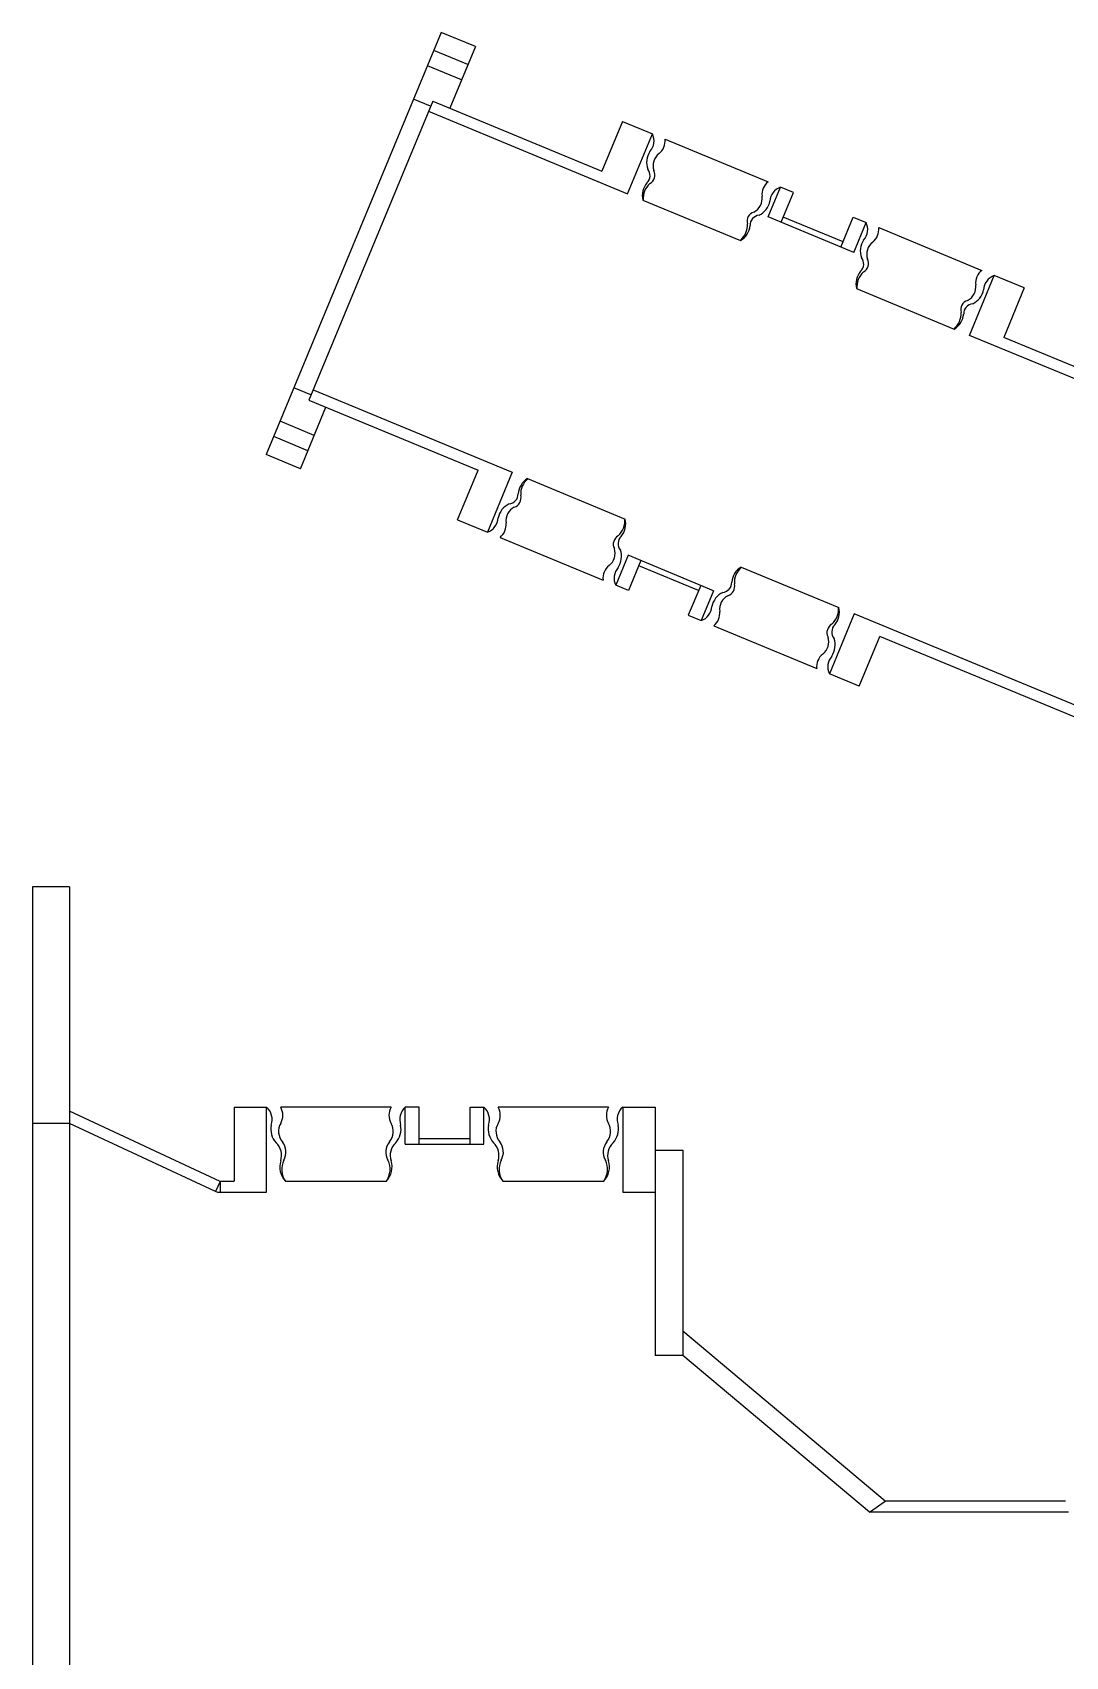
# Model space of a CAD drawing. Header units: millimetres. Extents: x -4562 to 17216, y -5211 to 6025.
# Drawn here: x -4562 to -3445, y 218 to 1974 of the extents above; entities that cross this region are included whole.
import ezdxf
from ezdxf.lldxf.tags import DXFTag

# ---------------------------------------------------------------- set-up
doc = ezdxf.new("R2010")
doc.units = ezdxf.units.MM
doc.layers.add('VV', color=4, linetype='PHANTOM')
tags = doc.linetypes.add('PHANTOM', pattern=[17.5, 10, -1.5, 1.5, -1.5, 1.5, -1.5]).pattern_tags.tags
tags[14:15] = [DXFTag(74, 4), DXFTag(75, 0), DXFTag(340, '0'), DXFTag(46, 1.0), DXFTag(50, 0.0), DXFTag(44, 0.0), DXFTag(45, 0.0)]
tags[12:13] = [DXFTag(74, 4), DXFTag(75, 0), DXFTag(340, '0'), DXFTag(46, 1.0), DXFTag(50, 0.0), DXFTag(44, 0.0), DXFTag(45, 0.0)]
tags[10:11] = [DXFTag(74, 4), DXFTag(75, 0), DXFTag(340, '0'), DXFTag(46, 1.0), DXFTag(50, 0.0), DXFTag(44, 0.0), DXFTag(45, 0.0)]
tags[8:9] = [DXFTag(74, 4), DXFTag(75, 0), DXFTag(340, '0'), DXFTag(46, 1.0), DXFTag(50, 0.0), DXFTag(44, 0.0), DXFTag(45, 0.0)]
tags[6:7] = [DXFTag(74, 4), DXFTag(75, 0), DXFTag(340, '0'), DXFTag(46, 1.0), DXFTag(50, 0.0), DXFTag(44, 0.0), DXFTag(45, 0.0)]
tags[4:5] = [DXFTag(74, 4), DXFTag(75, 0), DXFTag(340, '0'), DXFTag(46, 1.0), DXFTag(50, 0.0), DXFTag(44, 0.0), DXFTag(45, 0.0)]

msp = doc.modelspace()

# ---------------------------------------------------------------- linework, layer by layer
at = {"layer": 'VV', "color": 4, "linetype": 'PHANTOM'}
for p, q in [((-4120.216, 1974), (-4309.261, 1517.604)), ((-4083.26, 1958.693), (-4120.216, 1974)), ((-4091.297, 1939.291), (-4128.252, 1954.599)), ((-4083.26, 1958.693), (-4110.814, 1892.173)), ((-4098.185, 1922.661), (-4135.14, 1937.969)), ((-4129.291, 1899.827), (-4263.23, 1576.469)), ((-4131.587, 1894.284), (-4150.065, 1901.937)), ((-4129.291, 1899.827), (-3946.363, 1824.056)), ((-4133.883, 1888.741), (-3918.62, 1799.575)), ((-3924.167, 1877.641), (-3946.363, 1824.056)), ((-3924.167, 1877.641), (-3891.832, 1864.247)), ((-3918.62, 1799.575), (-3891.832, 1864.247)), ((-3878.245, 1858.619), (-3766.837, 1812.472)), ((-3902.189, 1792.77), (-3796.468, 1748.978)), ((-3766.644, 1774.509), (-3753.25, 1806.844)), ((-3739.392, 1801.104), (-3753.25, 1806.844)), ((-3752.785, 1768.768), (-3739.392, 1801.104)), ((-3674.256, 1736.24), (-3766.644, 1774.509)), ((-3685.818, 1747.524), (-3750.489, 1774.312)), ((-3688.114, 1741.98), (-3674.72, 1774.316)), ((-3674.72, 1774.316), (-3660.862, 1768.576)), ((-3674.256, 1736.24), (-3660.862, 1768.576)), ((-3647.275, 1762.948), (-3535.867, 1716.801)), ((-3549.068, 1646.502), (-3522.28, 1711.173)), ((-3489.944, 1697.78), (-3522.28, 1711.173)), ((-3671.219, 1697.099), (-3565.498, 1653.308)), ((-3489.944, 1697.78), (-3512.14, 1644.195)), ((-2520.098, 1220.289), (-3549.068, 1646.502)), ((-2514.836, 1231.098), (-3512.14, 1644.195)), ((-4260.934, 1582.013), (-4279.412, 1589.666)), ((-4258.638, 1587.556), (-4043.374, 1498.391)), ((-4272.306, 1502.296), (-4244.753, 1568.816)), ((-4263.23, 1576.469), (-4080.302, 1500.698)), ((-4257.381, 1538.328), (-4294.337, 1553.635)), ((-4264.27, 1521.698), (-4301.225, 1537.005)), ((-4272.306, 1502.296), (-4309.261, 1517.604)), ((-4102.498, 1447.113), (-4080.302, 1500.698)), ((-4043.374, 1498.391), (-4070.162, 1433.719)), ((-4026.944, 1491.585), (-3921.223, 1447.794)), ((-4102.498, 1447.113), (-4070.162, 1433.719)), ((-4056.575, 1428.091), (-3945.167, 1381.944)), ((-3918.186, 1408.652), (-3931.58, 1376.316)), ((-3825.798, 1370.384), (-3918.186, 1408.652)), ((-3904.328, 1402.912), (-3917.722, 1370.576)), ((-3841.953, 1370.581), (-3906.624, 1397.369)), ((-3795.974, 1395.914), (-3690.253, 1352.123)), ((-3917.722, 1370.576), (-3931.58, 1376.316)), ((-3839.657, 1376.124), (-3853.05, 1343.788)), ((-3825.798, 1370.384), (-3839.192, 1338.048)), ((-3853.05, 1343.788), (-3839.192, 1338.048)), ((-3673.822, 1345.317), (-3700.61, 1280.646)), ((-2644.853, 919.104), (-3673.822, 1345.317)), ((-3825.605, 1332.42), (-3714.197, 1286.274)), ((-3668.275, 1267.252), (-3646.079, 1320.837)), ((-2648.775, 907.74), (-3646.079, 1320.837)), ((-3668.275, 1267.252), (-3700.61, 1280.646)), ((-4522, 1050), (-4562, 1050)), ((-4562, 1050), (-4562, -1050)), ((-4522, 1050), (-4522, -1050)), ((-4344, 812), (-4344, 732)), ((-4344, 812), (-4309, 812)), ((-4309, 720), (-4309, 812)), ((-4174.319, 812), (-4293.681, 812)), ((-4159, 772), (-4159, 812)), ((-4144, 812), (-4159, 812)), ((-4144, 772), (-4144, 812)), ((-4089, 772), (-4089, 812)), ((-4089, 812), (-4074, 812)), ((-4074, 772), (-4074, 812)), ((-3939.319, 812), (-4058.681, 812)), ((-3924, 812), (-3924, 720)), ((-3924, 812), (-3889, 812)), ((-3889, 812), (-3889, 543.447)), ((-4522, 794.268), (-4562, 794.268)), ((-4359, 731.5), (-4522, 807.508)), ((-4364.185, 720.677), (-4522, 794.268)), ((-4144, 778), (-4089, 778)), ((-4159, 772), (-4074, 772)), ((-3889, 765.5), (-3859, 765.5)), ((-3859, 765.5), (-3859, 543.447)), ((-4359, 731.5), (-4364.298, 720.733)), ((-4361.792, 719.5), (-4364.298, 720.733)), ((-4359, 732), (-4344, 732)), ((-4359, 731.5), (-4359, 719.5)), ((-4288.61, 732), (-4179.39, 732)), ((-4053.61, 732), (-3944.39, 732)), ((-4359, 719.5), (-4361.792, 719.5)), ((-4359, 720), (-4309, 720)), ((-3924, 720), (-3889, 720)), ((-3640.254, 386.005), (-3859, 569.555)), ((-3859, 543.447), (-3889, 543.447)), ((-3657.067, 374.005), (-3859, 543.447)), ((-3657.067, 374.005), (-3640.254, 386.005)), ((-3442.133, 374.005), (-3657.067, 374.005)), ((-3445.303, 386.005), (-3640.254, 386.005))]:
    msp.add_line(p, q, dxfattribs=at)
for centre, radius, start, end in [((-3907.346, 1856.733), 17.238, 318.158246, 25.841754), ((-3876.364, 1833.254), 21.739, 146.560562, 198.978896), ((-3895.361, 1856.573), 17.238, 308.158246, 6.814501), ((-3874.575, 1829.823), 16.639, 127.529583, 198.009875), ((-3881.222, 1797.716), 21.543, 140.399583, 193.274531), ((-3880.192, 1794.521), 21.635, 131.614969, 185.138017), ((-3905.225, 1819.297), 10.789, 313.331798, 39.674087), ((-3899.811, 1819.869), 10.57, 299.788032, 27.065112), ((-3756.18, 1798.923), 17.238, 128.185499, 186.841754), ((-3789.793, 1794.706), 16.639, 296.990125, 7.470417), ((-3786.102, 1795.867), 21.739, 296.021104, 348.439438), ((-3747.593, 1790.561), 17.238, 109.158246, 176.841754), ((-3778.987, 1769.822), 10.57, 107.934888, 195.211968), ((-3775.564, 1765.589), 10.789, 95.325913, 181.668202), ((-3810.784, 1765.771), 21.635, 309.861983, 3.385031), ((-3807.796, 1767.302), 21.543, 301.725469, 354.600417), ((-3676.376, 1761.062), 17.238, 318.158246, 25.841754), ((-3664.391, 1760.903), 17.238, 308.158246, 6.814501), ((-3645.394, 1737.584), 21.739, 146.560562, 198.978896), ((-3643.605, 1734.153), 16.639, 127.529583, 198.009875), ((-3674.255, 1723.626), 10.789, 313.331798, 39.674087), ((-3668.841, 1724.198), 10.57, 299.788032, 27.065112), ((-3650.252, 1702.045), 21.543, 140.399583, 193.274531), ((-3649.222, 1698.85), 21.635, 131.614969, 185.138017), ((-3525.21, 1703.252), 17.238, 128.185499, 186.841754), ((-3516.623, 1694.89), 17.238, 109.158246, 176.841754), ((-3558.823, 1699.035), 16.639, 296.990125, 7.470417), ((-3555.132, 1700.196), 21.739, 296.021104, 348.439438), ((-3579.814, 1670.1), 21.635, 309.861983, 3.385031), ((-3576.826, 1671.631), 21.543, 301.725469, 354.600417), ((-3548.017, 1674.151), 10.57, 107.934888, 195.211968), ((-3544.594, 1669.918), 10.789, 95.325913, 181.668202), ((-4047.848, 1474.974), 10.789, 275.325913, 1.668202), ((-4015.616, 1473.261), 21.543, 121.725469, 174.600417), ((-4012.628, 1474.792), 21.635, 129.861983, 183.385031), ((-4037.31, 1444.696), 21.739, 116.021104, 168.439438), ((-4033.619, 1445.857), 16.639, 116.990125, 187.470417), ((-4044.425, 1470.741), 10.57, 287.934888, 15.211968), ((-4075.819, 1450.003), 17.238, 289.158246, 356.841754), ((-4067.232, 1441.641), 17.238, 308.185499, 6.841754), ((-3943.22, 1446.042), 21.635, 311.614969, 5.138017), ((-3942.19, 1442.847), 21.543, 320.399583, 13.274531), ((-3923.601, 1420.694), 10.57, 119.788032, 207.065112), ((-3918.187, 1421.267), 10.789, 133.331798, 219.674087), ((-3948.837, 1410.74), 16.639, 307.529583, 18.009875), ((-3947.048, 1407.309), 21.739, 326.560562, 18.978896), ((-3928.051, 1383.99), 17.238, 128.158246, 186.814501), ((-3916.066, 1383.83), 17.238, 138.158246, 205.841754), ((-3784.646, 1377.59), 21.543, 121.725469, 174.600417), ((-3781.658, 1379.121), 21.635, 129.861983, 183.385031), ((-3816.878, 1379.303), 10.789, 275.325913, 1.668202), ((-3813.455, 1375.07), 10.57, 287.934888, 15.211968), ((-3844.849, 1354.332), 17.238, 289.158246, 356.841754), ((-3806.34, 1349.025), 21.739, 116.021104, 168.439438), ((-3802.649, 1350.187), 16.639, 116.990125, 187.470417), ((-3712.25, 1350.372), 21.635, 311.614969, 5.138017), ((-3836.262, 1345.97), 17.238, 308.185499, 6.841754), ((-3711.22, 1347.176), 21.543, 320.399583, 13.274531), ((-3717.867, 1315.069), 16.639, 307.529583, 18.009875), ((-3692.631, 1325.023), 10.57, 119.788032, 207.065112), ((-3687.217, 1325.596), 10.789, 133.331798, 219.674087), ((-3716.078, 1311.638), 21.739, 326.560562, 18.978896), ((-3697.081, 1288.319), 17.238, 128.158246, 186.814501), ((-3685.096, 1288.16), 17.238, 138.158246, 205.841754), ((-4320.935, 798.584), 17.957, 340.658246, 48.341754), ((-4309.338, 803.208), 17.957, 330.658246, 29.314501), ((-4158.662, 803.208), 17.957, 150.685499, 209.341754), ((-4147.065, 798.584), 17.957, 131.658246, 199.341754), ((-4085.935, 798.584), 17.957, 340.658246, 48.341754), ((-4074.338, 803.208), 17.957, 330.658246, 29.314501), ((-3923.662, 803.208), 17.957, 150.685499, 209.341754), ((-3912.065, 798.584), 17.957, 131.658246, 199.341754), ((-4281.759, 788.34), 22.644, 169.060562, 221.478896), ((-4278.67, 785.751), 17.332, 150.029583, 220.509875), ((-4189.33, 785.751), 17.332, 319.490125, 29.970417), ((-4186.241, 788.34), 22.644, 318.521104, 10.939438), ((-4046.759, 788.34), 22.644, 169.060562, 221.478896), ((-4043.67, 785.751), 17.332, 150.029583, 220.509875), ((-3954.33, 785.751), 17.332, 319.490125, 29.970417), ((-3951.241, 788.34), 22.644, 318.521104, 10.939438), ((-4310.66, 759.926), 17.957, 340.658246, 48.341754), ((-4305.932, 763.353), 17.957, 330.658246, 38.341754), ((-4162.068, 763.353), 17.957, 141.658246, 209.341754), ((-4157.34, 759.926), 17.957, 131.658246, 199.341754), ((-4075.66, 759.926), 17.957, 340.658246, 48.341754), ((-4070.932, 763.353), 17.957, 330.658246, 38.341754), ((-3927.068, 763.353), 17.957, 141.658246, 209.341754), ((-3922.34, 759.926), 17.957, 131.658246, 199.341754), ((-4272.269, 747.38), 22.441, 162.899583, 223.263567), ((-4270.003, 744.715), 22.536, 154.114969, 214.347802), ((-4197.997, 744.715), 22.536, 325.652198, 25.885031), ((-4195.731, 747.38), 22.441, 316.736433, 17.100417), ((-4037.269, 747.38), 22.441, 162.899583, 223.263567), ((-4035.003, 744.715), 22.536, 154.114969, 214.347802), ((-3962.997, 744.715), 22.536, 325.652198, 25.885031), ((-3960.731, 747.38), 22.441, 316.736433, 17.100417)]:
    msp.add_arc(centre, radius, start, end, dxfattribs=at)

doc.saveas('drawing.dxf')
